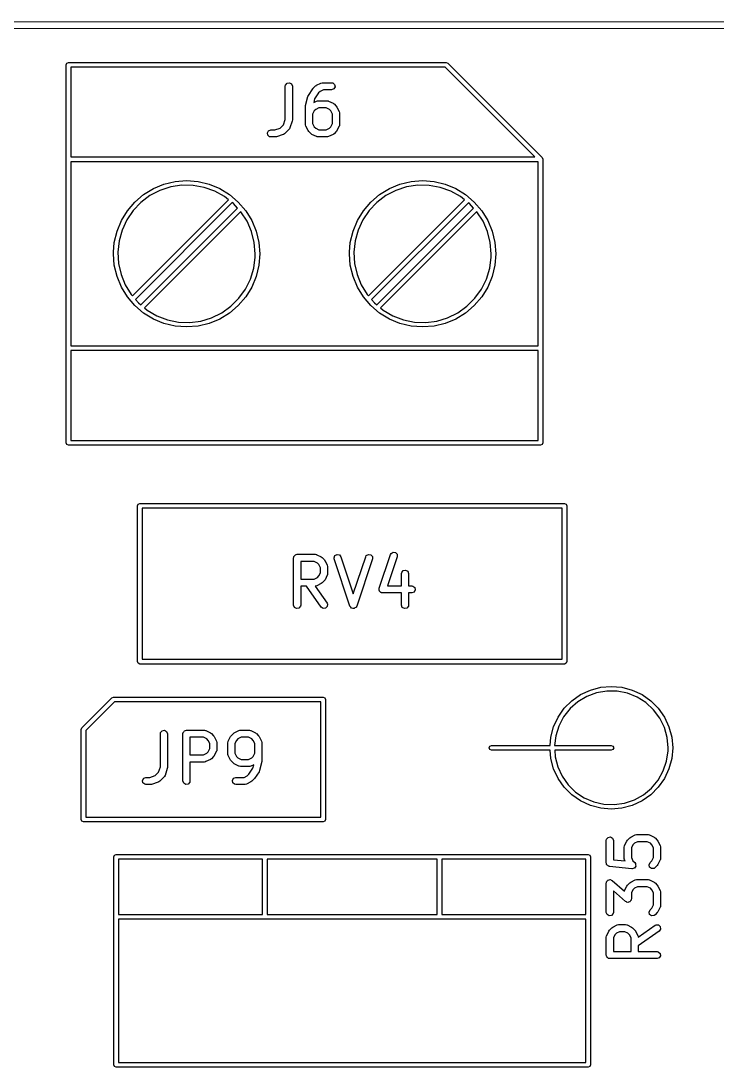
# Model space of a CAD drawing. Extents: x 10 to 287, y -200 to -10.
# Drawn here: x 80.95 to 95.7, y -58.83 to -36.68 of the extents above; entities that cross this region are included whole.
import ezdxf

# ---------------------------------------------------------------- set-up
doc = ezdxf.new("R2010")
doc.units = 0
doc.layers.add('BLACK', color=7, linetype='CONTINUOUS')

msp = doc.modelspace()

# ---------------------------------------------------------------- linework, layer by layer
at = {"layer": 'BLACK', "linetype": 'CONTINUOUS'}
for p, q in [((33.4913, -36.6809), (206.846, -36.7288)), ((206.771, -36.8788), (33.5663, -36.8309)), ((81.915, -37.611), (81.9296, -37.5757)), ((81.915, -45.611), (81.915, -37.611)), ((81.9296, -37.5757), (81.965, -37.561)), ((81.965, -37.561), (89.965, -37.561)), ((89.965, -37.561), (90.0004, -37.5757)), ((90.0004, -37.5757), (92.0004, -39.5757)), ((82.015, -37.661), (82.015, -39.561)), ((89.9443, -37.661), (82.015, -37.661)), ((91.8443, -39.561), (89.9443, -37.661)), ((86.5567, -38.0634), (86.5612, -38.0378)), ((86.5567, -38.7655), (86.5567, -38.0634)), ((86.5612, -38.0378), (86.5942, -37.9985)), ((86.5942, -37.9985), (86.6447, -37.9896)), ((86.6447, -37.9896), (86.6891, -38.0152)), ((86.6891, -38.0152), (86.7067, -38.0634)), ((86.7067, -38.0634), (86.7067, -38.7777)), ((87.1501, -38.1056), (87.1977, -38.058)), ((87.1977, -38.058), (87.216, -38.0452)), ((87.216, -38.0452), (87.2172, -38.044)), ((87.2172, -38.044), (87.3124, -37.9963)), ((87.3124, -37.9963), (87.3374, -37.9889)), ((87.3374, -37.9889), (87.3417, -37.99)), ((87.3417, -37.99), (87.346, -37.9884)), ((87.346, -37.9884), (87.5364, -37.9884)), ((87.5364, -37.9884), (87.5621, -37.9929)), ((87.5621, -37.9929), (87.6014, -38.0259)), ((87.6103, -38.0764), (87.5846, -38.1209)), ((87.6014, -38.0259), (87.6103, -38.0764)), ((86.9875, -38.4738), (87.0351, -38.2833)), ((87.0351, -38.2833), (87.0453, -38.2603)), ((87.0453, -38.2603), (87.0455, -38.2599)), ((87.0455, -38.2599), (87.1407, -38.1171)), ((87.1407, -38.1171), (87.1486, -38.1088)), ((87.1486, -38.1088), (87.1501, -38.1056)), ((87.2614, -38.2064), (87.1775, -38.3323)), ((87.2951, -38.1727), (87.2614, -38.2064)), ((87.3637, -38.1384), (87.2951, -38.1727)), ((87.5364, -38.1384), (87.3637, -38.1384)), ((87.5846, -38.1209), (87.5364, -38.1384)), ((86.9852, -38.492), (86.9878, -38.4773)), ((86.9852, -38.8729), (86.9852, -38.492)), ((86.9878, -38.4773), (86.9875, -38.4738)), ((87.1775, -38.3323), (87.1589, -38.4064)), ((87.1589, -38.4064), (87.2172, -38.3773)), ((87.2684, -38.5194), (87.1999, -38.5536)), ((87.2172, -38.3773), (87.2421, -38.3699)), ((87.2421, -38.3699), (87.2465, -38.3709)), ((87.2465, -38.3709), (87.2507, -38.3694)), ((87.2507, -38.3694), (87.4412, -38.3694)), ((87.4235, -38.5194), (87.2684, -38.5194)), ((87.492, -38.5536), (87.4235, -38.5194)), ((87.4412, -38.3694), (87.4668, -38.3739)), ((87.4668, -38.3739), (87.4703, -38.3768)), ((87.4703, -38.3768), (87.4747, -38.3773)), ((87.4747, -38.3773), (87.57, -38.4249)), ((87.57, -38.4249), (87.588, -38.4383)), ((87.588, -38.4383), (87.5895, -38.439)), ((87.5895, -38.439), (87.6371, -38.4866)), ((87.6371, -38.4866), (87.6499, -38.5049)), ((87.6499, -38.5049), (87.6511, -38.5061)), ((87.6511, -38.5061), (87.6987, -38.6013)), ((87.1695, -38.584), (87.1352, -38.6526)), ((87.1352, -38.6526), (87.1352, -38.8552)), ((87.1999, -38.5536), (87.1695, -38.584)), ((87.5224, -38.584), (87.492, -38.5536)), ((87.5567, -38.6526), (87.5224, -38.584)), ((87.5567, -38.8552), (87.5567, -38.6526)), ((87.6987, -38.6013), (87.7062, -38.6263)), ((87.7062, -38.6263), (87.7051, -38.6306)), ((87.7051, -38.6306), (87.7067, -38.6349)), ((87.7067, -38.6349), (87.7067, -38.8729)), ((86.3338, -38.9884), (86.4483, -38.9503)), ((86.4483, -38.9503), (86.5185, -38.8801)), ((86.5185, -38.8801), (86.5567, -38.7655)), ((86.6371, -38.9736), (86.5418, -39.0688)), ((86.639, -38.9695), (86.6371, -38.9736)), ((86.6428, -38.9672), (86.639, -38.9695)), ((86.6552, -38.9443), (86.6428, -38.9672)), ((86.7028, -38.8014), (86.6552, -38.9443)), ((86.7067, -38.7777), (86.7028, -38.7998)), ((86.7028, -38.7998), (86.7028, -38.8014)), ((86.9868, -38.8772), (86.9852, -38.8729)), ((86.9857, -38.8815), (86.9868, -38.8772)), ((86.9932, -38.9065), (86.9857, -38.8815)), ((87.0408, -39.0017), (86.9932, -38.9065)), ((87.1352, -38.8552), (87.1695, -38.9238)), ((87.1695, -38.9238), (87.1999, -38.9542)), ((87.1999, -38.9542), (87.2684, -38.9884)), ((87.4235, -38.9884), (87.492, -38.9542)), ((87.492, -38.9542), (87.5224, -38.9238)), ((87.5224, -38.9238), (87.5567, -38.8552)), ((87.6987, -38.9065), (87.6511, -39.0017)), ((87.6993, -38.902), (87.6987, -38.9065)), ((87.7021, -38.8986), (87.6993, -38.902)), ((87.7067, -38.8729), (87.7021, -38.8986)), ((86.1769, -39.0504), (86.2025, -39.006)), ((86.1858, -39.1009), (86.1769, -39.0504)), ((86.2251, -39.1339), (86.1858, -39.1009)), ((86.2025, -39.006), (86.2507, -38.9884)), ((86.2507, -39.1384), (86.2251, -39.1339)), ((86.2507, -38.9884), (86.3338, -38.9884)), ((86.346, -39.1384), (86.2507, -39.1384)), ((86.3475, -39.1379), (86.346, -39.1384)), ((86.3697, -39.1346), (86.3475, -39.1379)), ((86.5125, -39.087), (86.3697, -39.1346)), ((86.516, -39.0842), (86.5125, -39.087)), ((86.5205, -39.0838), (86.516, -39.0842)), ((86.5418, -39.0688), (86.5205, -39.0838)), ((87.042, -39.0029), (87.0408, -39.0017)), ((87.0548, -39.0212), (87.042, -39.0029)), ((87.1024, -39.0688), (87.0548, -39.0212)), ((87.1039, -39.0695), (87.1024, -39.0688)), ((87.1219, -39.0829), (87.1039, -39.0695)), ((87.2172, -39.1305), (87.1219, -39.0829)), ((87.2216, -39.131), (87.2172, -39.1305)), ((87.2251, -39.1339), (87.2216, -39.131)), ((87.2507, -39.1384), (87.2251, -39.1339)), ((87.4412, -39.1384), (87.2507, -39.1384)), ((87.2684, -38.9884), (87.4235, -38.9884)), ((87.4454, -39.1369), (87.4412, -39.1384)), ((87.4498, -39.1379), (87.4454, -39.1369)), ((87.4747, -39.1305), (87.4498, -39.1379)), ((87.57, -39.0829), (87.4747, -39.1305)), ((87.5711, -39.0817), (87.57, -39.0829)), ((87.5895, -39.0688), (87.5711, -39.0817)), ((87.6371, -39.0212), (87.5895, -39.0688)), ((87.6378, -39.0197), (87.6371, -39.0212)), ((87.6511, -39.0017), (87.6378, -39.0197)), ((82.015, -39.561), (91.8443, -39.561)), ((92.0004, -39.5757), (92.015, -39.611)), ((92.015, -39.611), (92.015, -45.611)), ((82.015, -39.661), (82.015, -43.561)), ((91.915, -39.661), (82.015, -39.661)), ((91.915, -43.561), (91.915, -39.661)), ((83.986, -40.1369), (84.2225, -40.0801)), ((84.2225, -40.0801), (84.465, -40.061)), ((84.465, -40.061), (84.7075, -40.0801)), ((84.7075, -40.0801), (84.944, -40.1369)), ((88.986, -40.1369), (89.2225, -40.0801)), ((89.2225, -40.0801), (89.465, -40.061)), ((89.465, -40.061), (89.7075, -40.0801)), ((89.7075, -40.0801), (89.944, -40.1369)), ((83.5539, -40.3571), (83.7613, -40.23)), ((83.9012, -40.2698), (83.6897, -40.3799)), ((83.7613, -40.23), (83.986, -40.1369)), ((84.1278, -40.1957), (83.9012, -40.2698)), ((84.3635, -40.1596), (84.1278, -40.1957)), ((84.6019, -40.1625), (84.3635, -40.1596)), ((84.8367, -40.2043), (84.6019, -40.1625)), ((85.0614, -40.2839), (84.8367, -40.2043)), ((84.944, -40.1369), (85.1687, -40.23)), ((85.2702, -40.3992), (85.0614, -40.2839)), ((85.1687, -40.23), (85.3761, -40.3571)), ((88.5539, -40.3571), (88.7613, -40.23)), ((88.9012, -40.2698), (88.6897, -40.3799)), ((88.7613, -40.23), (88.986, -40.1369)), ((89.1278, -40.1957), (88.9012, -40.2698)), ((89.3635, -40.1596), (89.1278, -40.1957)), ((89.6019, -40.1625), (89.3635, -40.1596)), ((89.8367, -40.2043), (89.6019, -40.1625)), ((90.0614, -40.2839), (89.8367, -40.2043)), ((89.944, -40.1369), (90.1687, -40.23)), ((90.2702, -40.3992), (90.0614, -40.2839)), ((90.1687, -40.23), (90.3761, -40.3571)), ((83.211, -40.7), (83.369, -40.515)), ((83.3192, -42.5031), (85.3551, -40.4662)), ((83.499, -40.523), (83.3343, -40.6954)), ((83.369, -40.515), (83.5539, -40.3571)), ((85.4341, -40.5286), (83.3849, -42.5789)), ((83.6897, -40.3799), (83.499, -40.523)), ((85.3551, -40.4662), (85.2702, -40.3992)), ((85.3761, -40.3571), (85.561, -40.515)), ((85.4573, -40.5469), (85.4341, -40.5286)), ((85.561, -40.515), (85.719, -40.7)), ((88.211, -40.7), (88.369, -40.515)), ((88.3192, -42.5031), (90.3557, -40.4667)), ((88.499, -40.523), (88.3343, -40.6954)), ((88.369, -40.515), (88.5539, -40.3571)), ((90.4347, -40.5291), (88.3849, -42.5789)), ((88.6897, -40.3799), (88.499, -40.523)), ((90.3557, -40.4667), (90.2702, -40.3992)), ((90.3761, -40.3571), (90.561, -40.515)), ((90.4573, -40.5469), (90.4347, -40.5291)), ((90.561, -40.515), (90.719, -40.7)), ((83.0839, -40.9074), (83.211, -40.7)), ((83.3343, -40.6954), (83.1999, -40.8924)), ((83.4966, -42.6917), (85.5445, -40.6428)), ((85.6119, -40.7169), (83.5739, -42.7559)), ((85.5445, -40.6428), (85.4573, -40.5469)), ((85.6178, -40.7233), (85.6119, -40.7169)), ((85.7473, -40.9235), (85.6178, -40.7233)), ((85.719, -40.7), (85.8461, -40.9074)), ((88.0839, -40.9074), (88.211, -40.7)), ((88.3343, -40.6954), (88.1999, -40.8924)), ((88.4966, -42.6917), (90.545, -40.6433)), ((90.6124, -40.7174), (88.5739, -42.7559)), ((90.545, -40.6433), (90.4573, -40.5469)), ((90.6178, -40.7233), (90.6124, -40.7174)), ((90.7473, -40.9235), (90.6178, -40.7233)), ((90.719, -40.7), (90.8461, -40.9074)), ((82.9909, -41.1321), (83.0839, -40.9074)), ((83.1999, -40.8924), (83.0995, -41.1086)), ((85.8423, -41.1422), (85.7473, -40.9235)), ((85.8461, -40.9074), (85.9391, -41.1321)), ((87.9909, -41.1321), (88.0839, -40.9074)), ((88.1999, -40.8924), (88.0995, -41.1086)), ((90.8423, -41.1422), (90.7473, -40.9235)), ((90.8461, -40.9074), (90.9391, -41.1321)), ((82.9341, -41.3686), (82.9909, -41.1321)), ((83.0995, -41.1086), (83.0358, -41.3384)), ((85.9004, -41.3734), (85.8423, -41.1422)), ((85.9391, -41.1321), (85.9959, -41.3686)), ((87.9341, -41.3686), (87.9909, -41.1321)), ((88.0995, -41.1086), (88.0358, -41.3384)), ((90.9004, -41.3734), (90.8423, -41.1422)), ((90.9391, -41.1321), (90.9959, -41.3686)), ((82.9178, -41.5755), (82.9341, -41.3686)), ((83.0358, -41.3384), (83.0105, -41.5755)), ((85.92, -41.611), (85.9004, -41.3734)), ((85.9959, -41.3686), (86.015, -41.611)), ((87.9178, -41.5755), (87.9341, -41.3686)), ((88.0358, -41.3384), (88.0105, -41.5755)), ((90.92, -41.611), (90.9004, -41.3734)), ((90.9959, -41.3686), (91.015, -41.611)), ((82.915, -41.611), (82.9178, -41.5755)), ((82.9341, -41.8535), (82.915, -41.611)), ((83.0105, -41.5755), (83.0242, -41.8135)), ((85.9182, -41.6821), (85.92, -41.611)), ((86.015, -41.611), (85.9959, -41.8535)), ((87.915, -41.611), (87.9178, -41.5755)), ((87.9341, -41.8535), (87.915, -41.611)), ((88.0105, -41.5755), (88.0242, -41.8135)), ((90.9182, -41.6821), (90.92, -41.611)), ((91.015, -41.611), (90.9959, -41.8535)), ((82.9909, -42.09), (82.9341, -41.8535)), ((83.0242, -41.8135), (83.0766, -42.0461)), ((85.8871, -41.9185), (85.9182, -41.6821)), ((85.9959, -41.8535), (85.9391, -42.09)), ((87.9909, -42.09), (87.9341, -41.8535)), ((88.0242, -41.8135), (88.0766, -42.0461)), ((90.8871, -41.9185), (90.9182, -41.6821)), ((90.9959, -41.8535), (90.9391, -42.09)), ((83.0766, -42.0461), (83.1663, -42.2671)), ((85.8178, -42.1467), (85.8871, -41.9185)), ((88.0766, -42.0461), (88.1663, -42.2671)), ((90.8178, -42.1467), (90.8871, -41.9185)), ((83.0839, -42.3147), (82.9909, -42.09)), ((83.1663, -42.2671), (83.2909, -42.4704)), ((85.7122, -42.3604), (85.8178, -42.1467)), ((85.9391, -42.09), (85.8461, -42.3147)), ((88.0839, -42.3147), (87.9909, -42.09)), ((88.1663, -42.2671), (88.2909, -42.4704)), ((90.7122, -42.3604), (90.8178, -42.1467)), ((90.9391, -42.09), (90.8461, -42.3147)), ((83.211, -42.5221), (83.0839, -42.3147)), ((83.369, -42.7071), (83.211, -42.5221)), ((83.2909, -42.4704), (83.3192, -42.5031)), ((85.719, -42.5221), (85.561, -42.7071)), ((85.573, -42.554), (85.7122, -42.3604)), ((85.8461, -42.3147), (85.719, -42.5221)), ((88.211, -42.5221), (88.0839, -42.3147)), ((88.369, -42.7071), (88.211, -42.5221)), ((88.2909, -42.4704), (88.3192, -42.5031)), ((90.719, -42.5221), (90.561, -42.7071)), ((90.573, -42.554), (90.7122, -42.3604)), ((90.8461, -42.3147), (90.719, -42.5221)), ((83.5539, -42.865), (83.369, -42.7071)), ((83.3849, -42.5789), (83.447, -42.6506)), ((83.447, -42.6506), (83.4966, -42.6917)), ((85.21, -42.8608), (85.4041, -42.7223)), ((85.561, -42.7071), (85.3761, -42.865)), ((85.4041, -42.7223), (85.573, -42.554)), ((88.5539, -42.865), (88.369, -42.7071)), ((88.3849, -42.5789), (88.447, -42.6506)), ((88.447, -42.6506), (88.4966, -42.6917)), ((90.21, -42.8608), (90.4041, -42.7223)), ((90.561, -42.7071), (90.3761, -42.865)), ((90.4041, -42.7223), (90.573, -42.554)), ((83.7613, -42.9921), (83.5539, -42.865)), ((83.5739, -42.7559), (83.6305, -42.8029)), ((83.6305, -42.8029), (83.8363, -42.9232)), ((83.8363, -42.9232), (84.0591, -43.0082)), ((84.7675, -43.0342), (84.9959, -42.9657)), ((84.9959, -42.9657), (85.21, -42.8608)), ((85.3761, -42.865), (85.1687, -42.9921)), ((88.7613, -42.9921), (88.5539, -42.865)), ((88.5739, -42.7559), (88.6305, -42.8029)), ((88.6305, -42.8029), (88.8363, -42.9232)), ((88.8363, -42.9232), (89.0591, -43.0082)), ((89.7675, -43.0342), (89.9959, -42.9657)), ((89.9959, -42.9657), (90.21, -42.8608)), ((90.3761, -42.865), (90.1687, -42.9921)), ((83.986, -43.0852), (83.7613, -42.9921)), ((84.2225, -43.142), (83.986, -43.0852)), ((84.0591, -43.0082), (84.2927, -43.0558)), ((84.465, -43.161), (84.2225, -43.142)), ((84.2927, -43.0558), (84.531, -43.0645)), ((84.7075, -43.142), (84.465, -43.161)), ((84.531, -43.0645), (84.7675, -43.0342)), ((84.944, -43.0852), (84.7075, -43.142)), ((85.1687, -42.9921), (84.944, -43.0852)), ((88.986, -43.0852), (88.7613, -42.9921)), ((89.2225, -43.142), (88.986, -43.0852)), ((89.0591, -43.0082), (89.2927, -43.0558)), ((89.465, -43.161), (89.2225, -43.142)), ((89.2927, -43.0558), (89.531, -43.0645)), ((89.7075, -43.142), (89.465, -43.161)), ((89.531, -43.0645), (89.7675, -43.0342)), ((89.944, -43.0852), (89.7075, -43.142)), ((90.1687, -42.9921), (89.944, -43.0852)), ((82.015, -43.561), (91.915, -43.561)), ((82.015, -43.661), (82.015, -45.561)), ((91.915, -43.661), (82.015, -43.661)), ((91.915, -45.561), (91.915, -43.661)), ((81.9296, -45.6464), (81.915, -45.611)), ((82.015, -45.561), (91.915, -45.561)), ((92.015, -45.611), (92.0004, -45.6464)), ((81.965, -45.661), (81.9296, -45.6464)), ((91.965, -45.661), (81.965, -45.661)), ((92.0004, -45.6464), (91.965, -45.661)), ((83.4239, -46.946), (83.4385, -46.9107)), ((83.4239, -50.246), (83.4239, -46.946)), ((83.4385, -46.9107), (83.4739, -46.896)), ((83.4739, -46.896), (92.4739, -46.896)), ((92.4739, -46.896), (92.5092, -46.9107)), ((92.5092, -46.9107), (92.5239, -46.946)), ((92.5239, -46.946), (92.5239, -50.246)), ((83.5239, -46.996), (83.5239, -50.196)), ((92.4239, -46.996), (83.5239, -46.996)), ((92.4239, -50.196), (92.4239, -46.996)), ((86.7322, -48.0484), (86.7339, -48.0387)), ((86.7322, -49.0484), (86.7322, -48.0484)), ((86.7333, -48.0354), (86.735, -48.0325)), ((86.7339, -48.0387), (86.7333, -48.0354)), ((86.735, -48.0325), (86.7367, -48.0228)), ((86.7367, -48.0228), (86.7492, -48.0078)), ((86.7492, -48.0078), (86.759, -47.991)), ((86.759, -47.991), (86.7653, -47.9887)), ((86.7653, -47.9887), (86.7697, -47.9835)), ((86.7697, -47.9835), (86.7889, -47.9801)), ((86.7889, -47.9801), (86.8072, -47.9734)), ((86.8072, -47.9734), (87.1882, -47.9734)), ((87.1882, -47.9734), (87.2138, -47.9779)), ((87.2138, -47.9779), (87.2172, -47.9808)), ((87.2172, -47.9808), (87.2217, -47.9813)), ((87.2217, -47.9813), (87.3169, -48.029)), ((87.3169, -48.029), (87.3349, -48.0423)), ((87.3349, -48.0423), (87.3364, -48.043)), ((87.3364, -48.043), (87.384, -48.0906)), ((87.5894, -48.0464), (87.6082, -47.9987)), ((87.5932, -48.0721), (87.5894, -48.0464)), ((87.6082, -47.9987), (87.6533, -47.9742)), ((87.6533, -47.9742), (87.7036, -47.9845)), ((87.7036, -47.9845), (87.7355, -48.0247)), ((87.7355, -48.0247), (87.9977, -48.8113)), ((87.9977, -48.8113), (88.2599, -48.0247)), ((88.2599, -48.0247), (88.2723, -48.0018)), ((88.2723, -48.0018), (88.316, -47.9749)), ((88.316, -47.9749), (88.3667, -47.9825)), ((88.3667, -47.9825), (88.4008, -48.0209)), ((88.4008, -48.0209), (88.4022, -48.0721)), ((88.5456, -48.6914), (88.7837, -47.9771)), ((88.926, -48.0245), (88.7208, -48.6401)), ((88.7837, -47.9771), (88.7961, -47.9542)), ((88.7961, -47.9542), (88.8398, -47.9273)), ((88.8398, -47.9273), (88.8905, -47.9349)), ((88.8905, -47.9349), (88.9246, -47.9732)), ((88.9246, -47.9732), (88.926, -48.0245)), ((86.8822, -48.1234), (86.8822, -48.4972)), ((87.1704, -48.1234), (86.8822, -48.1234)), ((87.239, -48.1577), (87.1704, -48.1234)), ((87.2694, -48.1881), (87.239, -48.1577)), ((87.3036, -48.2566), (87.2694, -48.1881)), ((87.3036, -48.3641), (87.3036, -48.2566)), ((87.384, -48.0906), (87.3969, -48.109)), ((87.3969, -48.109), (87.3981, -48.1101)), ((87.3981, -48.1101), (87.4457, -48.2054)), ((87.4457, -48.2054), (87.4531, -48.2303)), ((87.4531, -48.2303), (87.4521, -48.2347)), ((87.4521, -48.2347), (87.4536, -48.2389)), ((87.4536, -48.2389), (87.4536, -48.3818)), ((87.9265, -49.0721), (87.5932, -48.0721)), ((88.4022, -48.0721), (88.0688, -49.0721)), ((86.8822, -48.4972), (87.1704, -48.4972)), ((87.1704, -48.4972), (87.239, -48.463)), ((87.239, -48.463), (87.2694, -48.4326)), ((87.2694, -48.4326), (87.3036, -48.3641)), ((87.4457, -48.4153), (87.3981, -48.5105)), ((87.4462, -48.4108), (87.4457, -48.4153)), ((87.4491, -48.4074), (87.4462, -48.4108)), ((87.4536, -48.3818), (87.4491, -48.4074)), ((89.0179, -48.3818), (89.0224, -48.3561)), ((89.0179, -48.6401), (89.0179, -48.3818)), ((89.0224, -48.3561), (89.0554, -48.3168)), ((89.0554, -48.3168), (89.1059, -48.3079)), ((89.1059, -48.3079), (89.1504, -48.3335)), ((89.1504, -48.3335), (89.1679, -48.3818)), ((89.1679, -48.3818), (89.1679, -48.6401)), ((87.0062, -48.6472), (86.8822, -48.6472)), ((86.8822, -48.6472), (86.8822, -49.0484)), ((87.3172, -49.0914), (87.0062, -48.6472)), ((87.1924, -48.6457), (87.1891, -48.6469)), ((87.1891, -48.6469), (87.4401, -49.0054)), ((87.1967, -48.6467), (87.1924, -48.6457)), ((87.2217, -48.6393), (87.1967, -48.6467)), ((87.3169, -48.5917), (87.2217, -48.6393)), ((87.3181, -48.5905), (87.3169, -48.5917)), ((87.3364, -48.5776), (87.3181, -48.5905)), ((87.384, -48.53), (87.3364, -48.5776)), ((87.3847, -48.5285), (87.384, -48.53)), ((87.3981, -48.5105), (87.3847, -48.5285)), ((88.5429, -48.7021), (88.5457, -48.6971)), ((88.5464, -48.7222), (88.5429, -48.7021)), ((88.5457, -48.6971), (88.5456, -48.6914)), ((88.547, -48.7427), (88.5464, -48.7222)), ((88.7208, -48.6401), (89.0179, -48.6401)), ((89.1679, -48.6401), (89.2358, -48.6401)), ((89.2358, -48.6401), (89.2614, -48.6446)), ((89.2614, -48.6446), (89.3007, -48.6776)), ((89.3007, -48.6776), (89.3096, -48.7281)), ((88.5508, -48.7469), (88.547, -48.7427)), ((88.5518, -48.7526), (88.5508, -48.7469)), ((88.5674, -48.7657), (88.5518, -48.7526)), ((88.581, -48.781), (88.5674, -48.7657)), ((88.5867, -48.7819), (88.581, -48.781)), ((88.5911, -48.7856), (88.5867, -48.7819)), ((88.6167, -48.7901), (88.5911, -48.7856)), ((89.0179, -48.7901), (88.6167, -48.7901)), ((89.0179, -49.0484), (89.0179, -48.7901)), ((89.2358, -48.7901), (89.1679, -48.7901)), ((89.1679, -48.7901), (89.1679, -49.0484)), ((89.284, -48.7725), (89.2358, -48.7901)), ((89.3096, -48.7281), (89.284, -48.7725)), ((86.7497, -49.0966), (86.7322, -49.0484)), ((86.7942, -49.1223), (86.7497, -49.0966)), ((86.8447, -49.1134), (86.7942, -49.1223)), ((86.8777, -49.0741), (86.8447, -49.1134)), ((86.8822, -49.0484), (86.8777, -49.0741)), ((87.3592, -49.1209), (87.3172, -49.0914)), ((87.4103, -49.1164), (87.3592, -49.1209)), ((87.4466, -49.0801), (87.4103, -49.1164)), ((87.4401, -49.0054), (87.4511, -49.029)), ((87.4511, -49.029), (87.4466, -49.0801)), ((87.9279, -49.0738), (87.9265, -49.0721)), ((87.9279, -49.076), (87.9279, -49.0738)), ((87.9437, -49.0938), (87.9279, -49.076)), ((87.9584, -49.1123), (87.9437, -49.0938)), ((87.9605, -49.1128), (87.9584, -49.1123)), ((87.962, -49.1144), (87.9605, -49.1128)), ((87.9854, -49.1179), (87.962, -49.1144)), ((88.0087, -49.1226), (87.9854, -49.1179)), ((88.0106, -49.1216), (88.0087, -49.1226)), ((88.0127, -49.1219), (88.0106, -49.1216)), ((88.0329, -49.1095), (88.0127, -49.1219)), ((88.0538, -49.0982), (88.0329, -49.1095)), ((88.0546, -49.0962), (88.0538, -49.0982)), ((88.0564, -49.095), (88.0546, -49.0962)), ((88.0688, -49.0721), (88.0564, -49.095)), ((89.0355, -49.0966), (89.0179, -49.0484)), ((89.0799, -49.1223), (89.0355, -49.0966)), ((89.1304, -49.1134), (89.0799, -49.1223)), ((89.1634, -49.0741), (89.1304, -49.1134)), ((89.1679, -49.0484), (89.1634, -49.0741)), ((83.4385, -50.2814), (83.4239, -50.246)), ((83.5239, -50.196), (92.4239, -50.196)), ((92.5239, -50.246), (92.5092, -50.2814)), ((83.4739, -50.296), (83.4385, -50.2814)), ((92.4739, -50.296), (83.4739, -50.296)), ((92.5092, -50.2814), (92.4739, -50.296)), ((92.8139, -50.9442), (93.0192, -50.8484)), ((93.152, -50.9059), (92.945, -50.9823)), ((93.0192, -50.8484), (93.2381, -50.7897)), ((93.3693, -50.8686), (93.152, -50.9059)), ((93.2381, -50.7897), (93.4639, -50.77)), ((93.5898, -50.8715), (93.3693, -50.8686)), ((93.4639, -50.77), (93.6896, -50.7897)), ((93.8061, -50.9145), (93.5898, -50.8715)), ((93.6896, -50.7897), (93.9085, -50.8484)), ((94.011, -50.9962), (93.8061, -50.9145)), ((93.9085, -50.8484), (94.1139, -50.9442)), ((82.2435, -51.6496), (82.8785, -51.0146)), ((82.9346, -51.1), (82.3289, -51.7057)), ((82.8785, -51.0146), (82.9139, -51)), ((82.9139, -51), (87.3589, -51)), ((87.3089, -51.1), (82.9346, -51.1)), ((87.3089, -53.54), (87.3089, -51.1)), ((87.3589, -51), (87.3942, -51.0146)), ((87.3942, -51.0146), (87.4089, -51.05)), ((87.4089, -51.05), (87.4089, -53.59)), ((92.468, -51.2344), (92.6282, -51.0741)), ((92.7555, -51.095), (92.5897, -51.2404)), ((92.6282, -51.0741), (92.8139, -50.9442)), ((92.945, -50.9823), (92.7555, -51.095)), ((94.1975, -51.1139), (94.011, -50.9962)), ((94.1139, -50.9442), (94.2995, -51.0741)), ((94.3595, -51.2636), (94.1975, -51.1139)), ((94.2995, -51.0741), (94.4597, -51.2344)), ((92.338, -51.42), (92.468, -51.2344)), ((92.5897, -51.2404), (92.4531, -51.4136)), ((94.4914, -51.4403), (94.3595, -51.2636)), ((94.4597, -51.2344), (94.5897, -51.42)), ((92.2423, -51.6254), (92.338, -51.42)), ((92.4531, -51.4136), (92.3505, -51.6088)), ((94.589, -51.6381), (94.4914, -51.4403)), ((94.5897, -51.42), (94.6855, -51.6254)), ((82.2289, -51.685), (82.2435, -51.6496)), ((82.2289, -53.59), (82.2289, -51.685)), ((82.3289, -51.7057), (82.3289, -53.54)), ((83.9105, -51.7724), (83.9151, -51.7467)), ((83.9105, -52.4745), (83.9105, -51.7724)), ((83.9151, -51.7467), (83.948, -51.7074)), ((83.948, -51.7074), (83.9986, -51.6985)), ((83.9986, -51.6985), (84.043, -51.7242)), ((84.043, -51.7242), (84.0605, -51.7724)), ((84.0605, -51.7724), (84.0605, -52.4867)), ((84.3867, -51.7724), (84.3884, -51.7626)), ((84.3867, -52.7724), (84.3867, -51.7724)), ((84.3879, -51.7594), (84.3895, -51.7565)), ((84.3884, -51.7626), (84.3879, -51.7594)), ((84.3895, -51.7565), (84.3912, -51.7467)), ((84.3912, -51.7467), (84.4038, -51.7318)), ((84.4038, -51.7318), (84.4135, -51.7149)), ((84.4135, -51.7149), (84.4199, -51.7126)), ((84.4199, -51.7126), (84.4242, -51.7074)), ((84.4242, -51.7074), (84.4434, -51.704)), ((84.4434, -51.704), (84.4617, -51.6974)), ((84.4617, -51.6974), (84.8427, -51.6974)), ((84.8427, -51.6974), (84.8683, -51.7019)), ((84.8683, -51.7019), (84.8718, -51.7048)), ((84.8718, -51.7048), (84.8762, -51.7053)), ((84.8762, -51.7053), (84.9715, -51.7529)), ((84.9715, -51.7529), (84.9895, -51.7663)), ((84.9895, -51.7663), (84.9909, -51.767)), ((84.9909, -51.767), (85.0386, -51.8146)), ((85.0386, -51.8146), (85.0514, -51.833)), ((85.3946, -51.8341), (85.408, -51.8161)), ((85.408, -51.8161), (85.4087, -51.8146)), ((85.4087, -51.8146), (85.4563, -51.767)), ((85.4563, -51.767), (85.4747, -51.7541)), ((85.4747, -51.7541), (85.4758, -51.7529)), ((85.4758, -51.7529), (85.571, -51.7053)), ((85.571, -51.7053), (85.596, -51.6979)), ((85.596, -51.6979), (85.6004, -51.6989)), ((85.6004, -51.6989), (85.6046, -51.6974)), ((85.6046, -51.6974), (85.7951, -51.6974)), ((85.7951, -51.6974), (85.8207, -51.7019)), ((85.8207, -51.7019), (85.8241, -51.7048)), ((85.8241, -51.7048), (85.8286, -51.7053)), ((85.8286, -51.7053), (85.9238, -51.7529)), ((85.9238, -51.7529), (85.9418, -51.7663)), ((85.9418, -51.7663), (85.9433, -51.767)), ((85.9433, -51.767), (85.9909, -51.8146)), ((85.9909, -51.8146), (86.0038, -51.833)), ((92.1836, -51.8443), (92.2423, -51.6254)), ((92.2851, -51.8194), (92.2613, -52.02)), ((92.3505, -51.6088), (92.2851, -51.8194)), ((94.6488, -51.8504), (94.589, -51.6381)), ((94.6855, -51.6254), (94.7441, -51.8443)), ((84.5367, -51.8474), (84.5367, -52.2212)), ((84.825, -51.8474), (84.5367, -51.8474)), ((84.8935, -51.8816), (84.825, -51.8474)), ((84.9239, -51.912), (84.8935, -51.8816)), ((84.9582, -51.9806), (84.9239, -51.912)), ((84.9582, -52.088), (84.9582, -51.9806)), ((85.0514, -51.833), (85.0526, -51.8341)), ((85.0526, -51.8341), (85.1002, -51.9293)), ((85.1002, -51.9293), (85.1077, -51.9543)), ((85.1077, -51.9543), (85.1066, -51.9586)), ((85.1066, -51.9586), (85.1082, -51.9629)), ((85.1082, -51.9629), (85.1082, -52.1057)), ((85.3391, -51.9629), (85.3436, -51.9372)), ((85.3391, -52.201), (85.3391, -51.9629)), ((85.3436, -51.9372), (85.3465, -51.9338)), ((85.3465, -51.9338), (85.347, -51.9293)), ((85.347, -51.9293), (85.3946, -51.8341)), ((85.5234, -51.912), (85.4891, -51.9806)), ((85.4891, -51.9806), (85.4891, -52.1832)), ((85.5538, -51.8816), (85.5234, -51.912)), ((85.6223, -51.8474), (85.5538, -51.8816)), ((85.7773, -51.8474), (85.6223, -51.8474)), ((85.8459, -51.8816), (85.7773, -51.8474)), ((85.8763, -51.912), (85.8459, -51.8816)), ((85.9105, -51.9806), (85.8763, -51.912)), ((85.9105, -52.1832), (85.9105, -51.9806)), ((86.0038, -51.833), (86.005, -51.8341)), ((86.005, -51.8341), (86.0526, -51.9293)), ((86.0526, -51.9293), (86.06, -51.9543)), ((86.06, -51.9543), (86.059, -51.9586)), ((86.059, -51.9586), (86.0605, -51.9629)), ((86.0605, -51.9629), (86.0605, -52.3438)), ((90.8739, -52.07), (90.8885, -52.0346)), ((90.8885, -52.0346), (90.9239, -52.02)), ((90.9239, -52.02), (92.1682, -52.02)), ((92.1682, -52.02), (92.1836, -51.8443)), ((92.2613, -52.02), (93.4639, -52.02)), ((93.4639, -52.02), (93.4992, -52.0346)), ((93.4992, -52.0346), (93.5139, -52.07)), ((94.669, -52.07), (94.6488, -51.8504)), ((94.7441, -51.8443), (94.7639, -52.07)), ((84.5367, -52.2212), (84.825, -52.2212)), ((84.825, -52.2212), (84.8935, -52.1869)), ((84.8935, -52.1869), (84.9239, -52.1565)), ((84.9239, -52.1565), (84.9582, -52.088)), ((85.0386, -52.254), (84.9909, -52.3016)), ((85.0393, -52.2525), (85.0386, -52.254)), ((85.0526, -52.2345), (85.0393, -52.2525)), ((85.1002, -52.1393), (85.0526, -52.2345)), ((85.1007, -52.1348), (85.1002, -52.1393)), ((85.1036, -52.1314), (85.1007, -52.1348)), ((85.1082, -52.1057), (85.1036, -52.1314)), ((85.3406, -52.2052), (85.3391, -52.201)), ((85.3396, -52.2095), (85.3406, -52.2052)), ((85.347, -52.2345), (85.3396, -52.2095)), ((85.3946, -52.3297), (85.347, -52.2345)), ((85.4891, -52.1832), (85.5234, -52.2518)), ((85.5234, -52.2518), (85.5538, -52.2822)), ((85.8459, -52.2822), (85.8763, -52.2518)), ((85.8763, -52.2518), (85.9105, -52.1832)), ((90.8885, -52.1054), (90.8739, -52.07)), ((90.9239, -52.12), (90.8885, -52.1054)), ((92.1682, -52.12), (90.9239, -52.12)), ((92.1836, -52.2957), (92.1682, -52.12)), ((93.4639, -52.12), (92.2645, -52.12)), ((92.2645, -52.12), (92.2736, -52.2585)), ((92.2736, -52.2585), (92.3278, -52.4723)), ((93.4992, -52.1054), (93.4639, -52.12)), ((93.5139, -52.07), (93.4992, -52.1054)), ((94.6357, -52.3513), (94.6674, -52.1331)), ((94.6674, -52.1331), (94.669, -52.07)), ((94.7639, -52.07), (94.7441, -52.2957)), ((83.8724, -52.589), (83.9105, -52.4745)), ((84.0605, -52.4867), (84.0566, -52.5087)), ((84.8427, -52.3712), (84.5367, -52.3712)), ((84.5367, -52.3712), (84.5367, -52.7724)), ((84.8469, -52.3697), (84.8427, -52.3712)), ((84.8512, -52.3707), (84.8469, -52.3697)), ((84.8762, -52.3633), (84.8512, -52.3707)), ((84.9715, -52.3157), (84.8762, -52.3633)), ((84.9726, -52.3145), (84.9715, -52.3157)), ((84.9909, -52.3016), (84.9726, -52.3145)), ((85.3958, -52.3309), (85.3946, -52.3297)), ((85.4087, -52.3492), (85.3958, -52.3309)), ((85.4563, -52.3968), (85.4087, -52.3492)), ((85.4578, -52.3975), (85.4563, -52.3968)), ((85.4758, -52.4109), (85.4578, -52.3975)), ((85.571, -52.4585), (85.4758, -52.4109)), ((85.5538, -52.2822), (85.6223, -52.3164)), ((85.5755, -52.459), (85.571, -52.4585)), ((85.5789, -52.4619), (85.5755, -52.459)), ((85.6046, -52.4664), (85.5789, -52.4619)), ((85.7951, -52.4664), (85.6046, -52.4664)), ((85.6223, -52.3164), (85.7774, -52.3164)), ((85.7774, -52.3164), (85.8459, -52.2822)), ((85.7993, -52.4649), (85.7951, -52.4664)), ((85.8036, -52.4659), (85.7993, -52.4649)), ((85.8286, -52.4585), (85.8036, -52.4659)), ((85.8868, -52.4294), (85.8286, -52.4585)), ((85.8683, -52.5035), (85.8868, -52.4294)), ((86.0583, -52.362), (86.0107, -52.5525)), ((86.0605, -52.3438), (86.0579, -52.3586)), ((86.0579, -52.3586), (86.0583, -52.362)), ((92.2423, -52.5146), (92.1836, -52.2957)), ((92.3278, -52.4723), (92.4202, -52.6726)), ((94.5648, -52.5602), (94.6357, -52.3513)), ((94.7441, -52.2957), (94.6855, -52.5146)), ((83.5564, -52.7149), (83.6046, -52.6974)), ((83.6046, -52.6974), (83.6876, -52.6974)), ((83.6876, -52.6974), (83.8022, -52.6592)), ((83.8022, -52.6592), (83.8724, -52.589)), ((83.9909, -52.6826), (83.8957, -52.7778)), ((83.9928, -52.6785), (83.9909, -52.6826)), ((83.9967, -52.6761), (83.9928, -52.6785)), ((84.0091, -52.6532), (83.9967, -52.6761)), ((84.0567, -52.5104), (84.0091, -52.6532)), ((84.0566, -52.5087), (84.0567, -52.5104)), ((85.4611, -52.7149), (85.5093, -52.6974)), ((85.5093, -52.6974), (85.6821, -52.6974)), ((85.6821, -52.6974), (85.7506, -52.6631)), ((85.7506, -52.6631), (85.7844, -52.6294)), ((85.7844, -52.6294), (85.8683, -52.5035)), ((86.0003, -52.5759), (85.9051, -52.7187)), ((86.0004, -52.5755), (86.0003, -52.5759)), ((86.0107, -52.5525), (86.0004, -52.5755)), ((92.338, -52.72), (92.2423, -52.5146)), ((92.4202, -52.6726), (92.5475, -52.8527)), ((94.4571, -52.7526), (94.5648, -52.5602)), ((94.6855, -52.5146), (94.5897, -52.72)), ((83.5307, -52.7594), (83.5564, -52.7149)), ((83.5396, -52.8099), (83.5307, -52.7594)), ((83.5789, -52.8429), (83.5396, -52.8099)), ((83.6046, -52.8474), (83.5789, -52.8429)), ((83.6998, -52.8474), (83.6046, -52.8474)), ((83.7014, -52.8468), (83.6998, -52.8474)), ((83.7235, -52.8435), (83.7014, -52.8468)), ((83.8664, -52.7959), (83.7235, -52.8435)), ((83.8699, -52.7931), (83.8664, -52.7959)), ((83.8744, -52.7927), (83.8699, -52.7931)), ((83.8957, -52.7778), (83.8744, -52.7927)), ((84.4043, -52.8206), (84.3867, -52.7724)), ((84.4487, -52.8462), (84.4043, -52.8206)), ((84.4992, -52.8373), (84.4487, -52.8462)), ((84.5322, -52.798), (84.4992, -52.8373)), ((84.5367, -52.7724), (84.5322, -52.798)), ((85.4355, -52.7594), (85.4611, -52.7149)), ((85.4444, -52.8099), (85.4355, -52.7594)), ((85.4837, -52.8429), (85.4444, -52.8099)), ((85.5093, -52.8474), (85.4837, -52.8429)), ((85.6998, -52.8474), (85.5093, -52.8474)), ((85.704, -52.8458), (85.6998, -52.8474)), ((85.7084, -52.8469), (85.704, -52.8458)), ((85.7334, -52.8395), (85.7084, -52.8469)), ((85.8286, -52.7918), (85.7334, -52.8395)), ((85.8297, -52.7907), (85.8286, -52.7918)), ((85.8481, -52.7778), (85.8297, -52.7907)), ((85.8957, -52.7302), (85.8481, -52.7778)), ((85.8972, -52.727), (85.8957, -52.7302)), ((85.9051, -52.7187), (85.8972, -52.727)), ((92.468, -52.9056), (92.338, -52.72)), ((92.6282, -53.0659), (92.468, -52.9056)), ((92.5475, -52.8527), (92.7054, -53.0066)), ((94.1465, -53.0632), (94.316, -52.9222)), ((94.4597, -52.9056), (94.2995, -53.0659)), ((94.316, -52.9222), (94.4571, -52.7526)), ((94.5897, -52.72), (94.4597, -52.9056)), ((92.8139, -53.1958), (92.6282, -53.0659)), ((92.7054, -53.0066), (92.8888, -53.1291)), ((92.8888, -53.1291), (93.0915, -53.2162)), ((93.954, -53.171), (94.1465, -53.0632)), ((94.2995, -53.0659), (94.1139, -53.1958)), ((93.0192, -53.2916), (92.8139, -53.1958)), ((93.2381, -53.3502), (93.0192, -53.2916)), ((93.0915, -53.2162), (93.3066, -53.2648)), ((93.4639, -53.37), (93.2381, -53.3502)), ((93.3066, -53.2648), (93.5269, -53.2735)), ((93.6896, -53.3502), (93.4639, -53.37)), ((93.5269, -53.2735), (93.7452, -53.2418)), ((93.9085, -53.2916), (93.6896, -53.3502)), ((93.7452, -53.2418), (93.954, -53.171)), ((94.1139, -53.1958), (93.9085, -53.2916)), ((82.2435, -53.6254), (82.2289, -53.59)), ((82.3289, -53.54), (87.3089, -53.54)), ((87.4089, -53.59), (87.3942, -53.6254)), ((82.2789, -53.64), (82.2435, -53.6254)), ((87.3589, -53.64), (82.2789, -53.64)), ((87.3942, -53.6254), (87.3589, -53.64)), ((93.3574, -54.0307), (93.3619, -54.0051)), ((93.3574, -54.5069), (93.3574, -54.0307)), ((93.3619, -54.0051), (93.3949, -53.9658)), ((93.3949, -53.9658), (93.4454, -53.9569)), ((93.4454, -53.9569), (93.4898, -53.9825)), ((93.4898, -53.9825), (93.5074, -54.0307)), ((93.5074, -54.0307), (93.5074, -54.439)), ((93.7939, -54.0448), (93.8072, -54.0268)), ((93.8072, -54.0268), (93.8079, -54.0253)), ((93.8079, -54.0253), (93.8555, -53.9777)), ((93.8555, -53.9777), (93.8739, -53.9648)), ((93.8739, -53.9648), (93.875, -53.9636)), ((93.875, -53.9636), (93.9703, -53.916)), ((93.9703, -53.916), (93.9952, -53.9086)), ((93.9952, -53.9086), (93.9996, -53.9096)), ((93.9996, -53.9096), (94.0038, -53.9081)), ((94.0038, -53.9081), (94.2419, -53.9081)), ((94.2419, -53.9081), (94.2676, -53.9126)), ((94.2676, -53.9126), (94.271, -53.9155)), ((94.271, -53.9155), (94.2754, -53.916)), ((94.2754, -53.916), (94.3707, -53.9636)), ((94.3707, -53.9636), (94.3887, -53.977)), ((94.3887, -53.977), (94.3902, -53.9777)), ((94.3902, -53.9777), (94.4378, -54.0253)), ((94.4378, -54.0253), (94.4507, -54.0437)), ((93.7383, -54.1736), (93.7429, -54.1479)), ((93.7383, -54.4117), (93.7383, -54.1736)), ((93.7429, -54.1479), (93.7457, -54.1445)), ((93.7457, -54.1445), (93.7463, -54.14)), ((93.7463, -54.14), (93.7939, -54.0448)), ((93.9226, -54.1228), (93.8883, -54.1913)), ((93.8883, -54.1913), (93.8883, -54.394)), ((93.953, -54.0924), (93.9226, -54.1228)), ((94.0215, -54.0581), (93.953, -54.0924)), ((94.2242, -54.0581), (94.0215, -54.0581)), ((94.2927, -54.0924), (94.2242, -54.0581)), ((94.3231, -54.1228), (94.2927, -54.0924)), ((94.3574, -54.1913), (94.3231, -54.1228)), ((94.3574, -54.394), (94.3574, -54.1913)), ((94.4507, -54.0437), (94.4518, -54.0448)), ((94.4518, -54.0448), (94.4995, -54.14)), ((94.4995, -54.14), (94.5069, -54.165)), ((94.5069, -54.165), (94.5058, -54.1694)), ((94.5058, -54.1694), (94.5074, -54.1736)), ((94.5074, -54.1736), (94.5074, -54.4117)), ((82.9239, -54.3796), (82.9385, -54.3443)), ((82.9239, -58.7796), (82.9239, -54.3796)), ((82.9385, -54.3443), (82.9739, -54.3296)), ((82.9739, -54.3296), (92.9739, -54.3296)), ((83.0239, -54.4296), (83.0239, -55.5996)), ((86.0739, -54.4296), (83.0239, -54.4296)), ((86.0739, -55.5996), (86.0739, -54.4296)), ((86.1739, -54.4296), (86.1739, -55.5996)), ((89.7739, -54.4296), (86.1739, -54.4296)), ((89.7739, -55.5996), (89.7739, -54.4296)), ((89.8739, -54.4296), (89.8739, -55.5996)), ((92.9239, -54.4296), (89.8739, -54.4296)), ((92.9239, -55.5996), (92.9239, -54.4296)), ((92.9739, -54.3296), (93.0092, -54.3443)), ((93.0092, -54.3443), (93.0239, -54.3796)), ((93.0239, -54.3796), (93.0239, -58.7796)), ((93.5074, -54.439), (93.7556, -54.4638)), ((93.7399, -54.4159), (93.7383, -54.4117)), ((93.7388, -54.4202), (93.7399, -54.4159)), ((93.7463, -54.4452), (93.7388, -54.4202)), ((93.7556, -54.4638), (93.7463, -54.4452)), ((93.8883, -54.394), (93.9226, -54.4625)), ((93.9226, -54.4625), (93.9616, -54.5015)), ((94.2841, -54.5015), (94.3231, -54.4625)), ((94.3231, -54.4625), (94.3574, -54.394)), ((94.4995, -54.4452), (94.4518, -54.5404)), ((94.5, -54.4408), (94.4995, -54.4452)), ((94.5029, -54.4373), (94.5, -54.4408)), ((94.5074, -54.4117), (94.5029, -54.4373)), ((93.3628, -54.5219), (93.3574, -54.5069)), ((93.364, -54.5378), (93.3628, -54.5219)), ((93.3713, -54.5453), (93.364, -54.5378)), ((93.3749, -54.5551), (93.3713, -54.5453)), ((93.3887, -54.5631), (93.3749, -54.5551)), ((93.3998, -54.5745), (93.3887, -54.5631)), ((93.4167, -54.5792), (93.3998, -54.5745)), ((93.4194, -54.5808), (93.4167, -54.5792)), ((93.4211, -54.5805), (93.4194, -54.5808)), ((93.4249, -54.5815), (93.4211, -54.5805)), ((93.9011, -54.6292), (93.4249, -54.5815)), ((93.9016, -54.629), (93.9011, -54.6292)), ((93.902, -54.6292), (93.9016, -54.629)), ((93.9264, -54.6227), (93.902, -54.6292)), ((93.9508, -54.6165), (93.9264, -54.6227)), ((93.9511, -54.6161), (93.9508, -54.6165)), ((93.9516, -54.616), (93.9511, -54.6161)), ((93.966, -54.5953), (93.9516, -54.616)), ((93.9616, -54.5015), (93.9765, -54.5228)), ((93.9808, -54.5748), (93.966, -54.5953)), ((93.9765, -54.5228), (93.9766, -54.5233)), ((93.9766, -54.5233), (93.9769, -54.5237)), ((93.9769, -54.5237), (93.9788, -54.5488)), ((93.9788, -54.5488), (93.981, -54.5739)), ((93.981, -54.5739), (93.9807, -54.5743)), ((93.9807, -54.5743), (93.9808, -54.5748)), ((94.2624, -54.548), (94.2841, -54.5015)), ((94.2757, -54.5975), (94.2624, -54.548)), ((94.3177, -54.627), (94.2757, -54.5975)), ((94.3688, -54.6225), (94.3177, -54.627)), ((94.3902, -54.6076), (94.3688, -54.6225)), ((94.4378, -54.5599), (94.3902, -54.6076)), ((94.4385, -54.5585), (94.4378, -54.5599)), ((94.4518, -54.5404), (94.4385, -54.5585)), ((93.3574, -54.9355), (93.3593, -54.9244)), ((93.3588, -54.9209), (93.3604, -54.9183)), ((93.3593, -54.9244), (93.3588, -54.9209)), ((93.3604, -54.9183), (93.3619, -54.9098)), ((93.3619, -54.9098), (93.3749, -54.8943)), ((93.3749, -54.8943), (93.3854, -54.877)), ((93.3854, -54.877), (93.391, -54.8751)), ((93.391, -54.8751), (93.3949, -54.8705)), ((93.3949, -54.8705), (93.4148, -54.867)), ((93.4148, -54.867), (93.4339, -54.8605)), ((93.4339, -54.8605), (93.4395, -54.8627)), ((93.4395, -54.8627), (93.4454, -54.8616)), ((93.4454, -54.8616), (93.4629, -54.8717)), ((93.4629, -54.8717), (93.4818, -54.879)), ((93.4818, -54.879), (93.7418, -55.1065)), ((93.8555, -54.9301), (93.8739, -54.9172)), ((93.8739, -54.9172), (93.875, -54.916)), ((93.875, -54.916), (93.9703, -54.8684)), ((93.9703, -54.8684), (93.9952, -54.861)), ((93.9952, -54.861), (93.9996, -54.862)), ((93.9996, -54.862), (94.0038, -54.8605)), ((94.0038, -54.8605), (94.2419, -54.8605)), ((94.2419, -54.8605), (94.2676, -54.865)), ((94.2676, -54.865), (94.271, -54.8679)), ((94.271, -54.8679), (94.2754, -54.8684)), ((94.2754, -54.8684), (94.3707, -54.916)), ((94.3707, -54.916), (94.3887, -54.9294)), ((93.3574, -55.5545), (93.3574, -54.9355)), ((93.7639, -55.3253), (93.5074, -55.1008)), ((93.5074, -55.1008), (93.5074, -55.5545)), ((93.7418, -55.1065), (93.7429, -55.1003)), ((93.7429, -55.1003), (93.7457, -55.0969)), ((93.7457, -55.0969), (93.7463, -55.0924)), ((93.7463, -55.0924), (93.7939, -54.9972)), ((93.7939, -54.9972), (93.8072, -54.9792)), ((93.8072, -54.9792), (93.8079, -54.9777)), ((93.8079, -54.9777), (93.8555, -54.9301)), ((93.9226, -55.0751), (93.8883, -55.1437)), ((93.8883, -55.1437), (93.8883, -55.2688)), ((93.953, -55.0447), (93.9226, -55.0751)), ((94.0215, -55.0105), (93.953, -55.0447)), ((94.2242, -55.0105), (94.0215, -55.0105)), ((94.2927, -55.0447), (94.2242, -55.0105)), ((94.3231, -55.0751), (94.2927, -55.0447)), ((94.3574, -55.1437), (94.3231, -55.0751)), ((94.3574, -55.394), (94.3574, -55.1437)), ((94.3887, -54.9294), (94.3902, -54.9301)), ((94.3902, -54.9301), (94.4378, -54.9777)), ((94.4378, -54.9777), (94.4507, -54.996)), ((94.4507, -54.996), (94.4518, -54.9972)), ((94.4518, -54.9972), (94.4995, -55.0924)), ((94.4995, -55.0924), (94.5069, -55.1174)), ((94.5069, -55.1174), (94.5058, -55.1217)), ((94.5058, -55.1217), (94.5074, -55.126)), ((94.5074, -55.126), (94.5074, -55.4117)), ((93.7828, -55.3326), (93.7639, -55.3253)), ((93.8003, -55.3427), (93.7828, -55.3326)), ((93.8062, -55.3416), (93.8003, -55.3427)), ((93.8118, -55.3438), (93.8062, -55.3416)), ((93.8309, -55.3373), (93.8118, -55.3438)), ((93.8508, -55.3338), (93.8309, -55.3373)), ((93.8547, -55.3292), (93.8508, -55.3338)), ((93.8603, -55.3272), (93.8547, -55.3292)), ((93.8708, -55.3099), (93.8603, -55.3272)), ((93.8838, -55.2945), (93.8708, -55.3099)), ((93.8853, -55.286), (93.8838, -55.2945)), ((93.8869, -55.2834), (93.8853, -55.286)), ((93.8883, -55.2688), (93.8864, -55.2799)), ((93.8864, -55.2799), (93.8869, -55.2834)), ((93.3749, -55.6027), (93.3574, -55.5545)), ((93.5029, -55.5802), (93.4699, -55.6195)), ((93.5074, -55.5545), (93.5029, -55.5802)), ((94.2624, -55.548), (94.2841, -55.5015)), ((94.2757, -55.5975), (94.2624, -55.548)), ((94.2841, -55.5015), (94.3231, -55.4625)), ((94.3231, -55.4625), (94.3574, -55.394)), ((94.4378, -55.5599), (94.3902, -55.6076)), ((94.4385, -55.5585), (94.4378, -55.5599)), ((94.4518, -55.5404), (94.4385, -55.5585)), ((94.4995, -55.4452), (94.4518, -55.5404)), ((94.5, -55.4408), (94.4995, -55.4452)), ((94.5029, -55.4373), (94.5, -55.4408)), ((94.5074, -55.4117), (94.5029, -55.4373)), ((83.0239, -55.5996), (86.0739, -55.5996)), ((92.9239, -55.6996), (83.0239, -55.6996)), ((83.0239, -55.6996), (83.0239, -58.7296)), ((86.1739, -55.5996), (89.7739, -55.5996)), ((89.8739, -55.5996), (92.9239, -55.5996)), ((92.9239, -58.7296), (92.9239, -55.6996)), ((93.4194, -55.6284), (93.3749, -55.6027)), ((93.4699, -55.6195), (93.4194, -55.6284)), ((93.5893, -55.8208), (93.6143, -55.8133)), ((93.6143, -55.8133), (93.6186, -55.8144)), ((93.6186, -55.8144), (93.6229, -55.8129)), ((93.6229, -55.8129), (93.7657, -55.8129)), ((93.7657, -55.8129), (93.7914, -55.8174)), ((94.3177, -55.627), (94.2757, -55.5975)), ((94.3688, -55.6225), (94.3177, -55.627)), ((94.3902, -55.6076), (94.3688, -55.6225)), ((93.3653, -56.0448), (93.4129, -55.9496)), ((93.4129, -55.9496), (93.4263, -55.9315)), ((93.4263, -55.9315), (93.427, -55.9301)), ((93.427, -55.9301), (93.4746, -55.8824)), ((93.4746, -55.8824), (93.493, -55.8696)), ((93.493, -55.8696), (93.4941, -55.8684)), ((93.4941, -55.8684), (93.5893, -55.8208)), ((93.5416, -56.0275), (93.5074, -56.096)), ((93.572, -55.9971), (93.5416, -56.0275)), ((93.6406, -55.9629), (93.572, -55.9971)), ((93.748, -55.9629), (93.6406, -55.9629)), ((93.8165, -55.9971), (93.748, -55.9629)), ((93.7914, -55.8174), (93.7948, -55.8203)), ((93.7948, -55.8203), (93.7993, -55.8208)), ((93.7993, -55.8208), (93.8945, -55.8684)), ((93.8469, -56.0275), (93.8165, -55.9971)), ((93.8812, -56.096), (93.8469, -56.0275)), ((93.8945, -55.8684), (93.9125, -55.8818)), ((93.9125, -55.8818), (93.914, -55.8824)), ((93.914, -55.8824), (93.9616, -55.9301)), ((93.9616, -55.9301), (93.9745, -55.9484)), ((93.9745, -55.9484), (93.9757, -55.9496)), ((93.9757, -55.9496), (94.0233, -56.0448)), ((94.0308, -56.0774), (94.3894, -55.8264)), ((94.4754, -55.9493), (94.0312, -56.2602)), ((94.3894, -55.8264), (94.413, -55.8154)), ((94.413, -55.8154), (94.4641, -55.8199)), ((94.4641, -55.8199), (94.5004, -55.8562)), ((94.5048, -55.9073), (94.4754, -55.9493)), ((94.5004, -55.8562), (94.5048, -55.9073)), ((93.3574, -56.0783), (93.3619, -56.0527)), ((93.3574, -56.4593), (93.3574, -56.0783)), ((93.3619, -56.0527), (93.3648, -56.0492)), ((93.3648, -56.0492), (93.3653, -56.0448)), ((93.5074, -56.096), (93.5074, -56.3843)), ((93.8812, -56.3843), (93.8812, -56.096)), ((94.0233, -56.0448), (94.0307, -56.0698)), ((94.0307, -56.0698), (94.0297, -56.0741)), ((94.0297, -56.0741), (94.0308, -56.0774)), ((93.364, -56.4776), (93.3574, -56.4593)), ((93.3674, -56.4968), (93.364, -56.4776)), ((93.5074, -56.3843), (93.8812, -56.3843)), ((94.0312, -56.2602), (94.0312, -56.3843)), ((94.0312, -56.3843), (94.4324, -56.3843)), ((94.4324, -56.3843), (94.458, -56.3888)), ((94.458, -56.3888), (94.4973, -56.4218)), ((94.5062, -56.4723), (94.4806, -56.5167)), ((94.4973, -56.4218), (94.5062, -56.4723)), ((93.3726, -56.5011), (93.3674, -56.4968)), ((93.3749, -56.5075), (93.3726, -56.5011)), ((93.3918, -56.5172), (93.3749, -56.5075)), ((93.4067, -56.5298), (93.3918, -56.5172)), ((93.4165, -56.5315), (93.4067, -56.5298)), ((93.4194, -56.5331), (93.4165, -56.5315)), ((93.4226, -56.5326), (93.4194, -56.5331)), ((93.4324, -56.5343), (93.4226, -56.5326)), ((94.4324, -56.5343), (93.4324, -56.5343)), ((94.4806, -56.5167), (94.4324, -56.5343)), ((82.9385, -58.815), (82.9239, -58.7796)), ((82.9739, -58.8296), (82.9385, -58.815)), ((92.9739, -58.8296), (82.9739, -58.8296)), ((83.0239, -58.7296), (92.9239, -58.7296)), ((93.0092, -58.815), (92.9739, -58.8296)), ((93.0239, -58.7796), (93.0092, -58.815))]:
    msp.add_line(p, q, dxfattribs=at)

doc.saveas('drawing.dxf')
